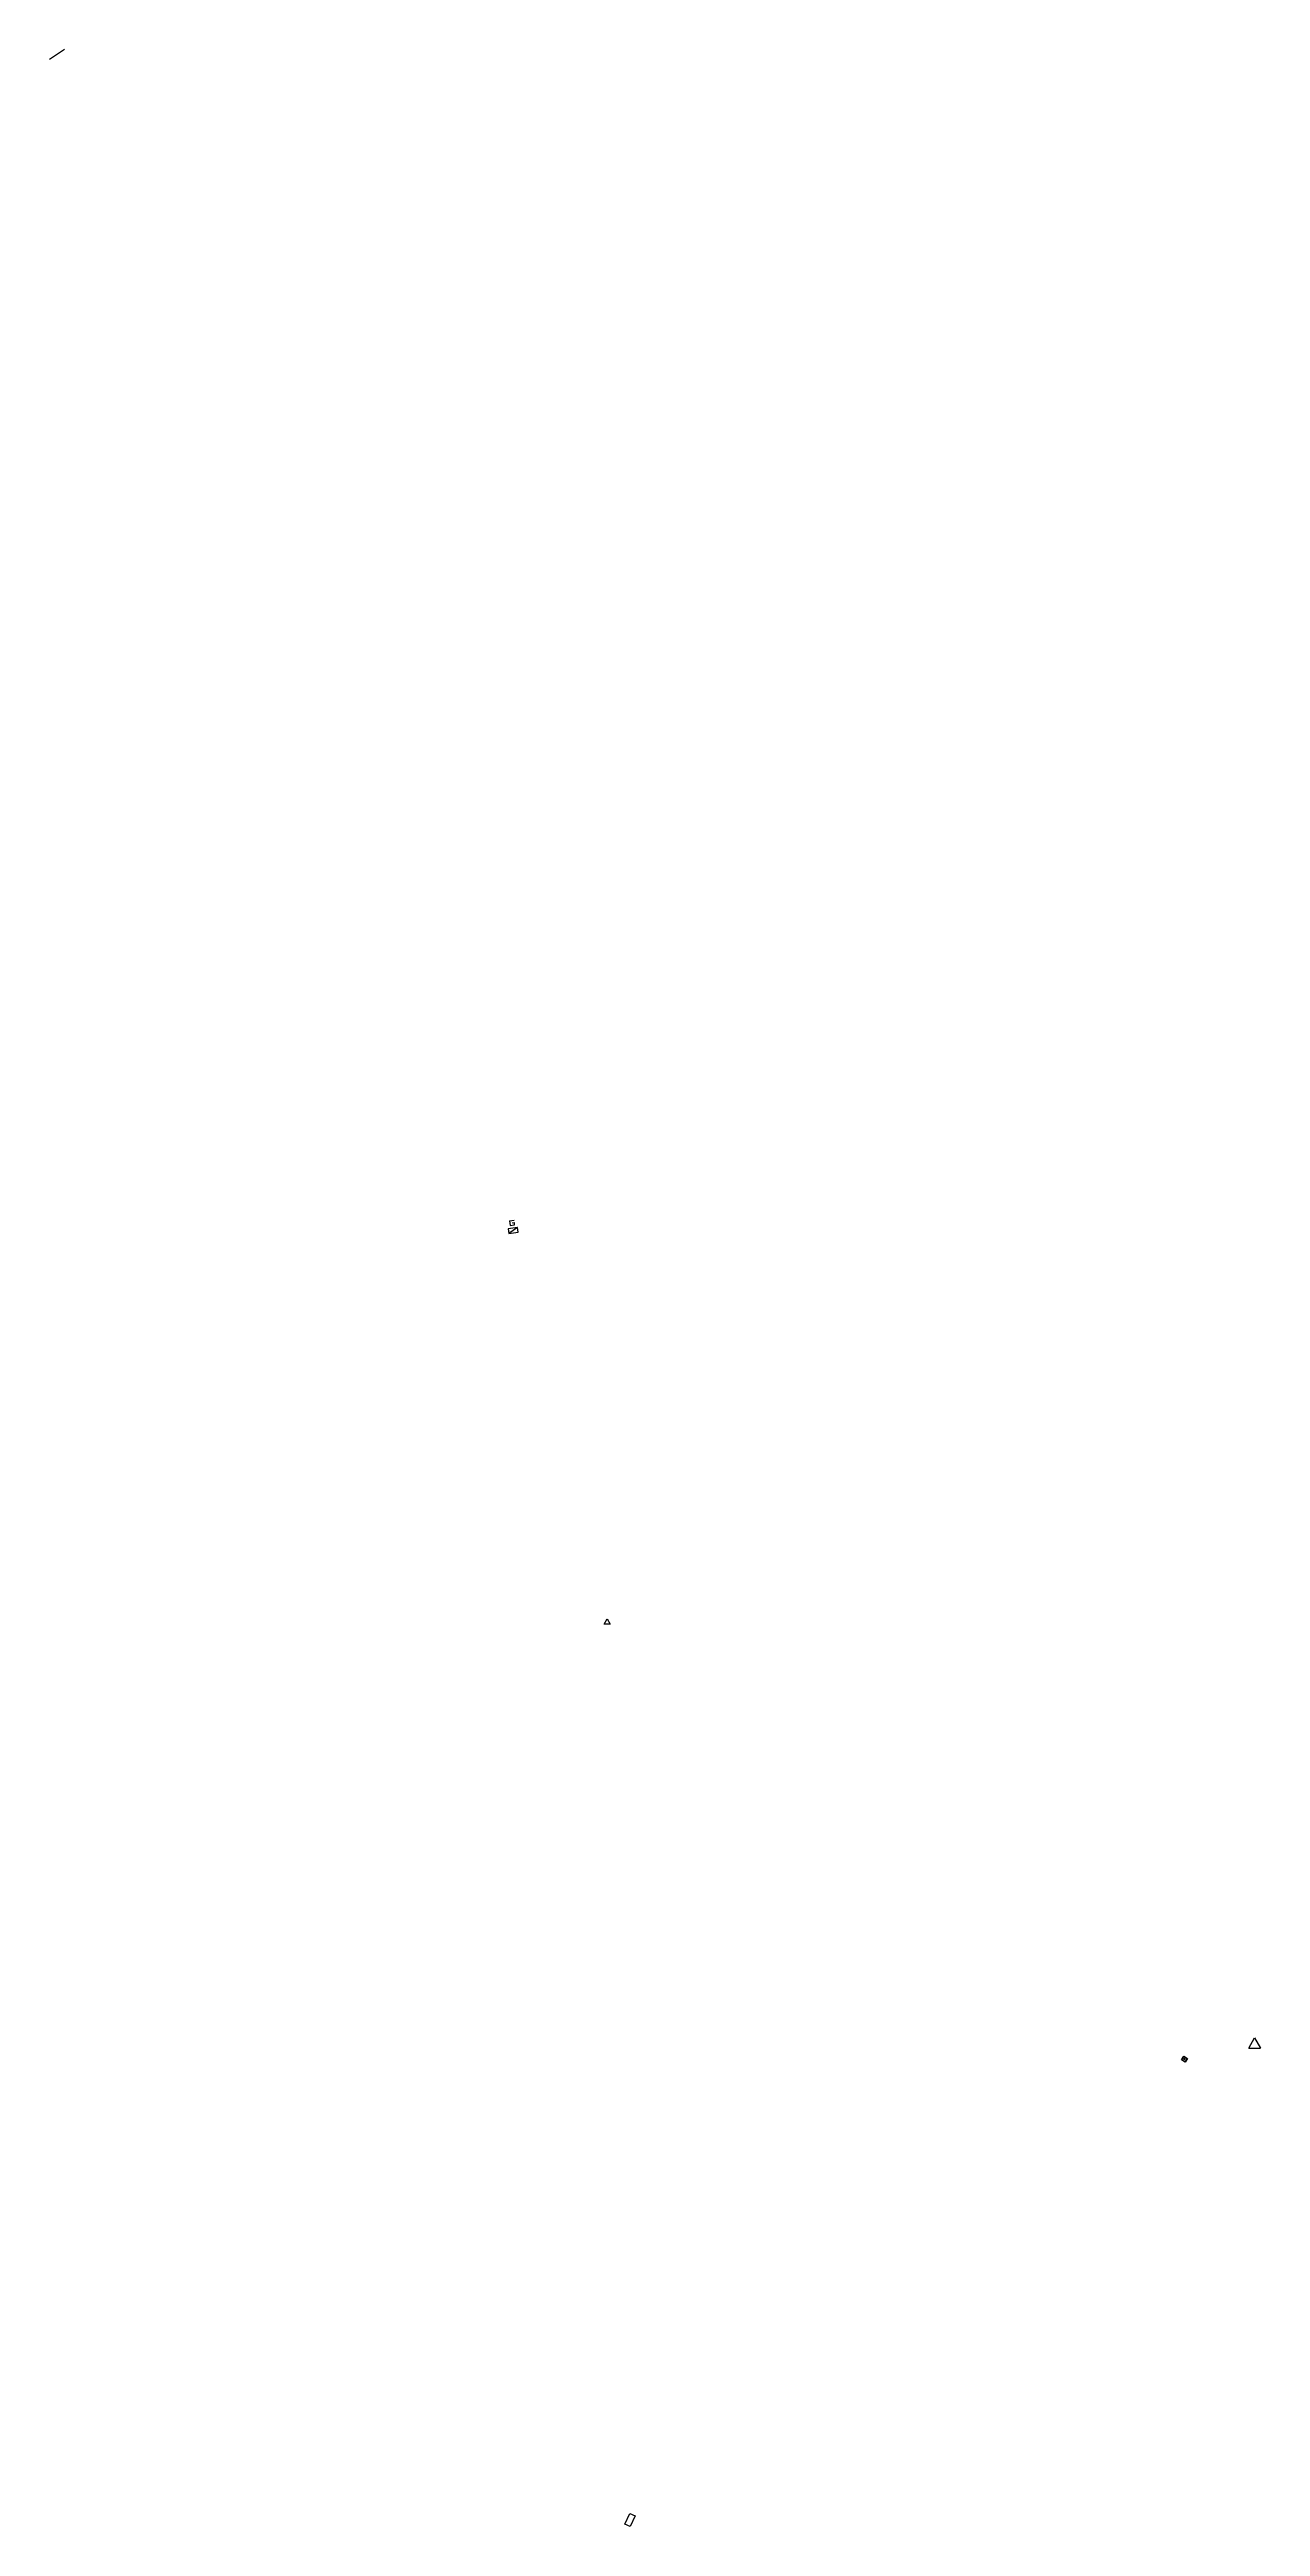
# Model space of a CAD drawing. Header units: millimetres. Extents: x 114000 to 114938, y 122018 to 122896.
# Drawn here: x 114038.2 to 114245.3, y 122472.1 to 122895.7 of the extents above; entities that cross this region are included whole.
import ezdxf
from ezdxf.enums import TextEntityAlignment as Align

# ---------------------------------------------------------------- set-up
doc = ezdxf.new("R2010")
doc.units = ezdxf.units.MM
doc.layers.get('0').update_dxf_attribs({"linetype": 'CONTINUOUS'})
for name, color, linetype in [('B_200', 7, 'CONTINUOUS'), ('BB_01', 252, 'CONTINUOUS'), ('BR12', 7, 'CONTINUOUS'), ('BR_12', 252, 'CONTINUOUS'), ('W0432', 7, 'CONTINUOUS'), ('w1102', 7, 'CONTINUOUS')]:
    doc.layers.add(name, color=color, linetype=linetype)
doc.styles.add('M_ROMANS', font='ROMANS.shx', dxfattribs={"width": 0.75})

# ---------------------------------------------------------------- blocks, each defined once
blk = doc.blocks.new('B_200_01')
at = {"color": 0, "linetype": 'Continuous', "flags": 128}
blk.add_lwpolyline([(-0.75, -0.75), (-0.75, 0.75), (0.75, 0.75), (0.75, -0.75)], close=True, dxfattribs=at)
at = {"color": 0, "linetype": 'Continuous', "style": 'M_ROMANS', "width": 0.75}
blk.add_text('R', height=0.9, dxfattribs=at).set_placement((0, 0), align=Align.MIDDLE)
at = {"color": 0, "linetype": 'Continuous', "style": 'M_ROMANS', "width": 0.75, "flags": 3}
for tag, p in [('DEF_COUP', (0, -7.5)), ('DEF_LEG', (0, -5)), ('DEF_TYPE', (0, -10))]:
    blk.add_attdef(tag, text='', height=1.2, dxfattribs=at).set_placement(p, align=Align.MIDDLE)
blk = doc.blocks.new('BR1201')
at = {"color": 0, "linetype": 'Continuous'}
for p, q in [((-1, -0.58), (0, 1.15)), ((0, 1.15), (1, -0.58)), ((-1, -0.58), (1, -0.58))]:
    blk.add_line(p, q, dxfattribs=at)
blk = doc.blocks.new('T432')
at = {"flags": 128}
for points in [[(0.8, 0.8), (-0.8, 0.8)], [(-0.8, 0.8), (-0.8, 0)], [(0.8, 0.8), (-0.8, 0)], [(-0.8, 0), (0.8, 0)], [(-0.4, 2.1), (-0.4, 1.3)], [(-0.4, 1.3), (0.4, 1.3)], [(-0.39, 2.1), (0.41, 2.1)], [(0, 1.7), (0.4, 1.7)], [(0.4, 1.3), (0.4, 1.7)], [(0.8, 0), (0.8, 0.8)]]:
    blk.add_lwpolyline(points, dxfattribs=at)

msp = doc.modelspace()

# ---------------------------------------------------------------- linework, layer by layer
at = {"layer": 'BB_01', "flags": 128}
msp.add_lwpolyline([(114136.62, 122472.47), (114137.45, 122474.29), (114138.36, 122473.88), (114137.53, 122472.06)], close=True, dxfattribs=at)
at = {"layer": 'BR_12', "flags": 128}
msp.add_lwpolyline([(114133.07, 122626.4), (114133.57, 122627.27), (114134.07, 122626.4), (114133.07, 122626.4)], dxfattribs=at)
at = {"layer": 'w1102', "color": 252, "flags": 128}
msp.add_lwpolyline([(114040.8, 122895.7), (114038.24, 122893.97)], dxfattribs=at)

# ---------------------------------------------------------------- block references
at = {"layer": 'B_200', "xscale": 0.4999999999930274, "yscale": 0.5, "zscale": 0.5, "rotation": 58.01911795341886}
msp.add_blockref('B_200_01', (114232.32, 122551.98), dxfattribs=at)
at = {"layer": 'BR12'}
msp.add_blockref('BR1201', (114244.29, 122554.46), dxfattribs=at)
at = {"layer": 'W0432', "color": 252, "rotation": 7.932386191189272}
msp.add_blockref('T432', (114117.55, 122693.33), dxfattribs=at)

doc.saveas('drawing.dxf')
